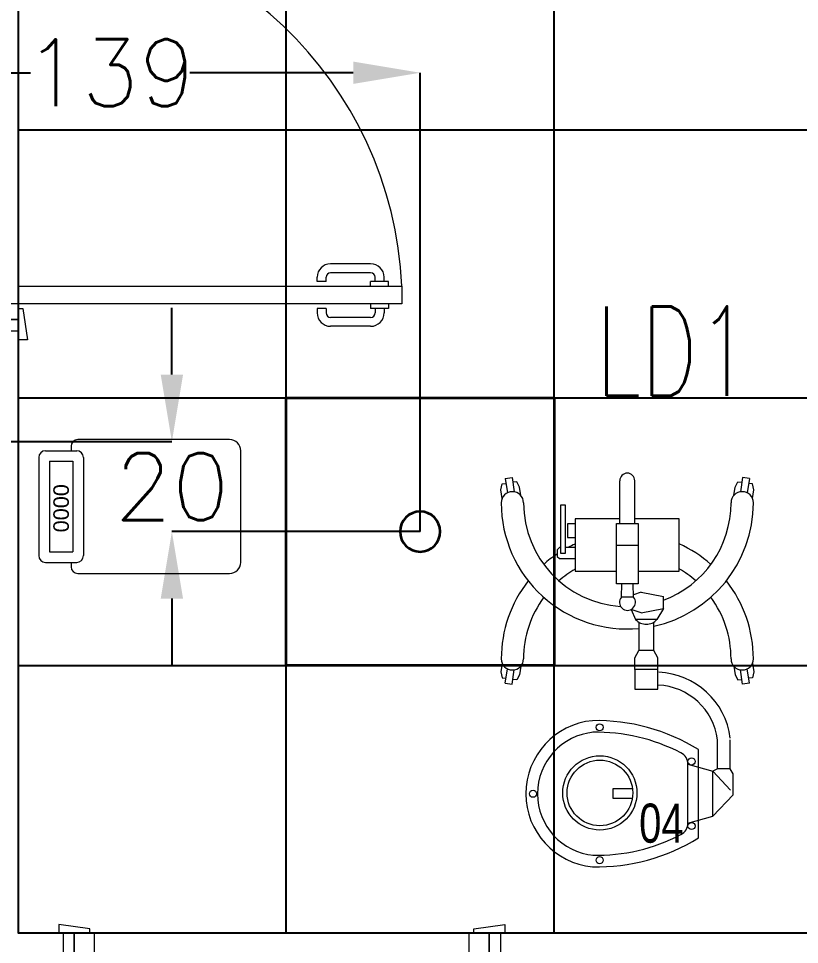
# Model space of a CAD drawing. Extents: x -12260 to 57327, y -29287 to 19916.
# Drawn here: x 34976 to 36726, y -6835 to -4760 of the extents above; entities that cross this region are included whole.
import ezdxf
from ezdxf.enums import TextEntityAlignment as Align

# ---------------------------------------------------------------- set-up
doc = ezdxf.new("R2010")
doc.units = 0
doc.header["$LTSCALE"] = 0.25
doc.linetypes.add('DASHDOT', pattern=[25.4, 12.7, -6.35, 0, -6.35])
for name, color, linetype, lineweight in [('01-First Floor$0$72_EGR_EQP_TAG', 142, 'Continuous', 5), ('01-First Floor$0$LOADING', 253, 'Continuous', 5), ('01-First Floor$0$Walls', 251, 'Continuous', 5), ('01-First Floor$0$Wooden Joinery', 251, 'Continuous', 5), ('E-DIM', 6, 'Continuous', 18), ('E-LITE-CIRC-NUMB', 6, 'Continuous', 25), ('E-LITE-CLNG', 150, 'Continuous', 35), ('E-LITE-CLNG-CNDT', 6, 'DASHDOT', 35), ('E-LITE-CTRL', 6, 'Continuous', 25), ('E-LITE-IDEN', 6, 'Continuous', 25)]:
    doc.layers.add(name, color=color, linetype=linetype, lineweight=lineweight)
doc.layers.add('01-First Floor$0$FALSE CEILING', color=251, linetype='Continuous')
doc.styles.add('01-First Floor$0$Standard', font='arial.ttf')
doc.styles.add('01-First Floor$0$X3G_ENTITY_257CFD', font='swisscl.ttf', dxfattribs={"height": 200})
doc.styles.add('DC_SIMPLEX', font='SIMPLEX.shx', dxfattribs={"width": 0.7})
doc.styles.get("Standard").update_dxf_attribs({"font": 'romans.shx'})
doc.dimstyles.get("Standard").update_dxf_attribs({"dimtxt": 150, "dimasz": 150, "dimexe": 0.18, "dimexo": 0.0625, "dimgap": 0.09, "dimtad": 0, "dimtih": 1, "dimtoh": 1, "dimdec": 0, "dimlfac": 0.1, "dimzin": 0, "dimdsep": 46, "dimtxsty": 'Standard', "dimcen": 0.09, "dimclrd": 6, "dimadec": 0, "dimazin": 0, "dimtfac": 1, "dimtdec": 0, "dimtofl": 0, "dimtmove": 0, "dimatfit": 3, "dimfxl": 1, "dimtolj": 1, "dimtzin": 0, "dimarcsym": 0})

# ---------------------------------------------------------------- blocks, each defined once
blk = doc.blocks.new('01-First Floor$0$A$C72370EFE')
at = {"layer": '01-First Floor$0$Wooden Joinery'}
for p, q in [((-0.01, -0.04), (-0.02, -0.04)), ((-0.01, -0.03), (-0.01, -0.07)), ((0, -0.03), (-0.01, -0.03)), ((0.04, -0.03), (0.05, -0.03)), ((0.05, -0.03), (0.05, -0.07)), ((0.05, -0.04), (0.06, -0.04)), ((-0.01, -0.06), (-0.02, -0.06)), ((0.05, -0.06), (0.06, -0.06)), ((-0.05, -0.07), (-0.05, -0.16)), ((-0.03, -0.07), (-0.03, -0.16)), ((0, -0.07), (-0.01, -0.07)), ((0.04, -0.07), (0.05, -0.07)), ((0.07, -0.07), (0.07, -0.16)), ((0.09, -0.07), (0.09, -0.16)), ((-0.01, -0.17), (-0.02, -0.17)), ((-0.01, -0.17), (-0.01, -0.19)), ((0.05, -0.17), (0.06, -0.17)), ((0.05, -0.17), (0.05, -0.19)), ((-0.01, -0.19), (-0.02, -0.19)), ((0.05, -0.19), (0.06, -0.19))]:
    blk.add_line(p, q, dxfattribs=at)
for centre, radius, start, end in [((-0.02, -0.07), 0.03, 90, 180), ((0.06, -0.07), 0.03, 0, 90), ((-0.02, -0.07), 0.01, 90, 180), ((0.06, -0.07), 0.01, 0, 90), ((-0.02, -0.16), 0.03, 180, 270), ((-0.02, -0.16), 0.01, 180, 270), ((0.06, -0.16), 0.01, 270, 0), ((0.06, -0.16), 0.03, 270, 0)]:
    blk.add_arc(centre, radius, start, end, dxfattribs=at)
blk = doc.blocks.new('01-First Floor$0$A$C5DAD61B4')
at = {"layer": '01-First Floor$0$Wooden Joinery'}
for points in [[(80, 959.1), (80, 969.1), (10, 979.1), (10, 959.1)], [(940, 959.1), (940, 969.1), (1010, 979.1), (1010, 959.1)], [(70, 859.1), (70, 849.1), (0, 839.1), (0, 859.1)], [(120, 859.1), (120, 0), (80, 0), (80, 859.1)], [(950, 859.1), (950, 849.1), (1020, 839.1), (1020, 859.1)]]:
    blk.add_lwpolyline(points, close=True, dxfattribs=at)
for points in [[(45, 859.1), (45, 959.1), (20, 959.1), (20, 859.1), (45, 859.1)], [(45, 859.1), (80, 859.1), (80, 899.1), (90, 899.1), (90, 959.1), (45, 959.1), (45, 859.1)], [(975, 859.1), (940, 859.1), (940, 899.1), (930, 899.1), (930, 959.1), (975, 959.1), (975, 859.1)], [(975, 859.1), (975, 959.1), (1000, 959.1), (1000, 859.1), (975, 859.1)]]:
    blk.add_lwpolyline(points, dxfattribs=at)
blk.add_arc((80, 859.1), 860, 272.666, 0, dxfattribs=at)
at = {"layer": '01-First Floor$0$Wooden Joinery', "xscale": 999.9999999998854, "yscale": 999.9999999998854, "zscale": 999.9999999998854, "rotation": 180}
blk.add_blockref('01-First Floor$0$A$C72370EFE', (120, 0), dxfattribs=at)
blk = doc.blocks.new('01-First Floor$0$HF13461A-P')
at = {"layer": '01-First Floor$0$LOADING'}
for p, q in [((0.2579, 0.4503), (0.0379, 0.4503)), ((0.0229, 0.4353), (0.0229, 0.3653)), ((0.2493, 0.4266), (0.0466, 0.4266)), ((0.0466, 0.4266), (0.0466, 0.3739)), ((0.2493, 0.4266), (0.2493, 0.3739)), ((0.2729, 0.4353), (0.2729, 0.3653)), ((0.0229, 0.3778), (0.0129, 0.3778)), ((0.2493, 0.3739), (0.0466, 0.3739)), ((0.2829, 0.3778), (0.2729, 0.3778)), ((-0.0021, 0.3628), (-0.0021, 0.0228)), ((0.2979, 0.0228), (0.2979, 0.3628)), ((0.2579, 0.3503), (0.0379, 0.3503)), ((0.0229, -0.0022), (0.2729, -0.0022))]:
    blk.add_line(p, q, dxfattribs=at)
for centre, radius, start, end in [((0.0379, 0.4353), 0.015, 90, 180), ((0.2579, 0.4353), 0.015, 0, 90), ((0.0129, 0.3628), 0.015, 90, 180), ((0.2829, 0.3628), 0.015, 0, 90), ((0.0379, 0.3653), 0.015, 180, 270), ((0.2579, 0.3653), 0.015, 270, 0), ((0.0229, 0.0228), 0.025, 180, 270), ((0.2729, 0.0228), 0.025, 270, 0)]:
    blk.add_arc(centre, radius, start, end, dxfattribs=at)
at = {"layer": '01-First Floor$0$LOADING', "style": '01-First Floor$0$Standard'}
blk.add_text('0000', height=0.03477, dxfattribs=at).set_placement((0.0901, 0.3829))
blk = doc.blocks.new('01-First Floor$0$mobile light')
at = {"layer": '01-First Floor$0$LOADING'}
for p, q in [((1883.78, -497.56), (1883.65, -498.45)), ((1885.1, -497.29), (1883.78, -497.56)), ((1887.04, -497.59), (1885.1, -497.29)), ((1923.94, -497.59), (1925.88, -497.29)), ((1925.88, -497.29), (1927.2, -497.56)), ((1927.2, -497.56), (1927.33, -498.45)), ((1882.58, -498.29), (1882.35, -499.8)), ((1882.35, -499.8), (1885.55, -500.28)), ((1882.58, -498.29), (1885.78, -498.78)), ((1928.41, -498.29), (1925.2, -498.78)), ((1928.63, -499.8), (1925.43, -500.28)), ((1928.41, -498.29), (1928.63, -499.8)), ((1883.28, -500.85), (1883.42, -499.96)), ((1884.47, -501.5), (1883.28, -500.85)), ((1886.4, -501.79), (1884.47, -501.5)), ((1924.58, -501.79), (1926.52, -501.5)), ((1926.52, -501.5), (1927.7, -500.85)), ((1927.7, -500.85), (1927.56, -499.96)), ((1948.76, -501.94), (1947.59, -502.62)), ((1953.47, -501.94), (1948.76, -501.94)), ((1958.23, -506.5), (1953.47, -501.94)), ((1947.59, -502.62), (1941.09, -502.62)), ((1947.59, -502.62), (1947.59, -505.45)), ((1948.15, -506.5), (1952.41, -502.55)), ((1947.59, -505.45), (1941.09, -505.45)), ((1947.59, -505.45), (1948.15, -506.5)), ((1946.6, -512.08), (1948.15, -506.5)), ((1958.23, -506.5), (1948.15, -506.5)), ((1959.78, -512.08), (1958.23, -506.5)), ((1963.08, -509.67), (1943.3, -509.67)), ((1959.78, -512.08), (1946.6, -512.08)), ((1908.01, -522.53), (1909, -517.55)), ((1911.69, -517.55), (1909, -517.55)), ((1912.69, -522.53), (1911.69, -517.55)), ((1911.69, -517.55), (1914.17, -518.99)), ((1914.17, -518.99), (1914.17, -523.77)), ((1921.08, -519.69), (1914.74, -519.69)), ((1922.73, -518.8), (1921.08, -519.69)), ((1921.08, -519.69), (1921.08, -523.01)), ((1921.08, -519.69), (1921.08, -523.01)), ((1925.38, -518.8), (1922.73, -518.8)), ((1908.01, -522.53), (1908.62, -524.28)), ((1912.69, -522.53), (1911.9, -524.78)), ((1892.68, -523.97), (1883.05, -523.97)), ((1892.68, -528.06), (1892.68, -523.24)), ((1892.68, -523.24), (1906.16, -523.24)), ((1897.5, -528.06), (1897.5, -523.24)), ((1906.16, -523.24), (1906.16, -528.06)), ((1909.15, -524.25), (1906.16, -524.32)), ((1909.15, -524.25), (1909.15, -526.94)), ((1911.9, -524.78), (1914.17, -523.77)), ((1921.08, -523.01), (1914.77, -523.01)), ((1922.73, -523.93), (1921.08, -523.04)), ((1925.38, -523.93), (1922.73, -523.93)), ((1909.15, -526.94), (1906.16, -526.87)), ((1892.68, -527.34), (1883.05, -527.34)), ((1906.16, -528.06), (1892.68, -528.06)), ((1886.4, -549.48), (1884.47, -549.77)), ((1924.58, -549.48), (1926.52, -549.77)), ((1882.35, -551.47), (1885.55, -550.99)), ((1882.58, -552.98), (1882.35, -551.47)), ((1884.47, -549.77), (1883.28, -550.42)), ((1883.28, -550.42), (1883.42, -551.31)), ((1928.63, -551.47), (1925.43, -550.99)), ((1926.52, -549.77), (1927.7, -550.42)), ((1927.7, -550.42), (1927.56, -551.31)), ((1928.41, -552.98), (1928.63, -551.47)), ((1882.58, -552.98), (1885.78, -552.5)), ((1883.78, -553.71), (1883.65, -552.82)), ((1885.1, -553.98), (1883.78, -553.71)), ((1887.04, -553.69), (1885.1, -553.98)), ((1923.94, -553.69), (1925.88, -553.98)), ((1928.41, -552.98), (1925.2, -552.5)), ((1925.88, -553.98), (1927.2, -553.71)), ((1927.2, -553.71), (1927.33, -552.82))]:
    blk.add_line(p, q, dxfattribs=at)
for points in [[(1903.33, -523.24), (1903.33, -514.02), (1891.61, -514.02), (1891.61, -523.97)], [(1954.27, -524.55), (1954.27, -528.82), (1952.05, -528.82), (1952.05, -524.5)], [(1891.61, -527.34), (1891.61, -537.34), (1903.33, -537.34), (1903.33, -528.06)], [(1892.74, -537.34), (1892.74, -539.04), (1895.76, -539.04), (1895.76, -537.34)], [(1898.05, -537.34), (1898.05, -539.5)], [(1898.05, -540.63), (1898.05, -540.87), (1898.53, -541.35), (1900.02, -541.35), (1900.5, -540.87), (1900.5, -537.34)]]:
    blk.add_lwpolyline(points, dxfattribs=at)
for points in [[(1929.78, -518.8), (1925.38, -518.8), (1925.38, -523.93), (1929.78, -523.93)], [(1899.3, -539.5), (1888.5, -539.5), (1888.5, -540.63), (1899.3, -540.63)]]:
    blk.add_lwpolyline(points, close=True, dxfattribs=at)
for centre, radius in [((1945.96, -511.25), 0.793), ((1960.42, -511.25), 0.793), ((1953.01, -531.79), 8.32), ((1953.01, -531.79), 7.35), ((1938.31, -531.85), 0.793), ((1968.07, -531.85), 0.793), ((1953.19, -546.77), 0.793)]:
    blk.add_circle(centre, radius, dxfattribs=at)
for centre, radius, start, end in [((1888.02, -499.89), 2.5, 90, 270), ((1888.02, -525.64), 28.25, 12.1463, 90), ((1922.96, -525.64), 28.25, 90, 128.2073), ((1922.96, -499.89), 2.5, 270, 90), ((1888.02, -525.64), 23.25, 20.3387, 90), ((1922.96, -525.64), 23.25, 90, 126.3743), ((1942.82, -519.31), 16.86, 97.1293, 177.6115), ((1942.82, -519.31), 13.97, 97.1293, 177.6115), ((1922.96, -525.64), 28.25, 138.4974, 155.7305), ((1922.96, -525.64), 23.25, 138.7224, 150.0382), ((1980.13, -532.49), 43.32, 148.2167, 181.2501), ((1926.25, -532.49), 43.32, 358.7499, 31.7833), ((1946.6, -514.96), 2.89, 90, 152.4092), ((1959.78, -514.96), 2.89, 27.5908, 90), ((1980.13, -532.49), 40.72, 152.4092, 181.2501), ((1926.25, -532.49), 40.72, 358.7499, 27.5908), ((1911.94, -521.38), 3.27, 313.0112, 46.9888), ((1883.05, -525.65), 1.68, 90, 270), ((1888.02, -525.64), 28.25, 270, 5.3386), ((1910.32, -525.6), 1.78, 229.0673, 130.9327), ((1888.02, -525.64), 23.25, 270, 356.3184), ((1953.19, -531.93), 16.44, 185.2361, 354.7639), ((1953.19, -531.93), 13.84, 185.2361, 354.7639), ((1922.96, -525.64), 28.25, 204.483, 208.105), ((1922.96, -525.64), 23.25, 210.2349, 221.2776), ((1922.96, -525.64), 28.25, 213.7985, 221.5026), ((1922.96, -525.64), 23.25, 233.6257, 270), ((1888.02, -551.39), 2.5, 90, 270), ((1922.96, -525.64), 28.25, 231.7927, 270), ((1922.96, -551.39), 2.5, 270, 90)]:
    blk.add_arc(centre, radius, start, end, dxfattribs=at)
blk = doc.blocks.new('01-First Floor')
at = {"layer": '01-First Floor$0$FALSE CEILING', "linetype": 'Continuous'}
for p, q in [((35576, -6810), (35576, -2810)), ((36176, -6810), (36176, -2810)), ((34976, -5010), (38476, -5010)), ((34976, -5610), (38476, -5610)), ((34976, -6210), (38476, -6210))]:
    blk.add_line(p, q, dxfattribs=at)
at = {"layer": '01-First Floor$0$FALSE CEILING'}
blk.add_lwpolyline([(34976, -2810), (38476, -2810), (38476, -6810), (34976, -6810)], close=True, dxfattribs=at)
at = {"layer": '01-First Floor$0$Walls'}
for p, q in [((34976, -5460), (34976, -6810)), ((35076, -6810), (34976, -6810)), ((38476, -6810), (36056, -6810))]:
    blk.add_line(p, q, dxfattribs=at)
at = {"layer": '01-First Floor$0$LOADING', "lineweight": 0, "xscale": 1000, "yscale": 1000, "zscale": 1000, "rotation": 90.00000000000001}
blk.add_blockref('01-First Floor$0$HF13461A-P', (35471.7, -6001.8, -0.1), dxfattribs=at)
at = {"layer": '01-First Floor$0$LOADING', "xscale": 10, "yscale": 10, "zscale": 10, "rotation": 270}
blk.add_blockref('01-First Floor$0$mobile light', (41596.6, 13034.6, -0.1), dxfattribs=at)
at = {"layer": '01-First Floor$0$Wooden Joinery', "rotation": 90.00000000000001}
blk.add_blockref('01-First Floor$0$A$C5DAD61B4', (35835.1, -5480), dxfattribs=at)
at = {"layer": '01-First Floor$0$Wooden Joinery'}
blk.add_blockref('01-First Floor$0$A$C5DAD61B4', (35056, -7769.1), dxfattribs=at)
at = {"layer": '01-First Floor$0$72_EGR_EQP_TAG', "insert": (36416.6, -6519.4, -0.1), "char_height": 87.47, "attachment_point": 2, "style": '01-First Floor$0$X3G_ENTITY_257CFD'}
blk.add_mtext('04', dxfattribs=at)
blk = doc.blocks.new('*U16')
blk.add_lwpolyline([(-300, 300), (-300, -300), (300, -300), (300, 300)], close=True)
blk.add_circle((0, 0), 45)
at = {"layer": 'E-LITE-CIRC-NUMB', "style": 'DC_SIMPLEX', "width": 0.7, "flags": 8}
blk.add_attdef('CIRCUIT', text='', height=200, rotation=0, dxfattribs=at).set_placement((-473.9, 300), align=Align.RIGHT)
at = {"layer": 'E-LITE-CTRL', "style": 'DC_SIMPLEX', "width": 0.7, "flags": 8}
blk.add_attdef('CONTROL', (1118.9, -935), '', height=200, rotation=360, dxfattribs=at)
at = {"layer": 'E-LITE-IDEN', "style": 'DC_SIMPLEX', "width": 0.7, "flags": 8}
blk.add_attdef('TYPE', (460.4, 457.6), '', height=200, rotation=360, dxfattribs=at)
blk = doc.blocks.new('*D161')
at = {"layer": 'Defpoints', "color": 0}
for p in [(35876, -4882), (34486.8, -5558.7, 0), (35876, -5910)]:
    blk.add_point(p, dxfattribs=at)
at = {"layer": 'E-DIM', "color": 0, "lineweight": -2, "transparency": 16777216}
for p, q in [((34486.8, -5558.6), (34486.8, -4881.8)), ((35876, -5909.9), (35876, -4881.8))]:
    blk.add_line(p, q, dxfattribs=at)
at = {"layer": 'E-DIM', "color": 6, "lineweight": -2, "transparency": 16777216}
for p, q in [((34636.8, -4882), (35002.7, -4882)), ((35726, -4882), (35360, -4882))]:
    blk.add_line(p, q, dxfattribs=at)
at = {"layer": 'E-DIM', "color": 6, "transparency": 16777216}
for points in [[(34636.8, -4857), (34636.8, -4907), (34486.8, -4882)], [(35726, -4857), (35726, -4907), (35876, -4882)]]:
    blk.add_solid(points, dxfattribs=at)
at = {"layer": 'E-DIM', "color": 7, "transparency": 16777216, "insert": (35181.4, -4882), "char_height": 150, "attachment_point": 5}
blk.add_mtext('\\A1;139', dxfattribs=at)
blk = doc.blocks.new('*D162')
at = {"layer": 'Defpoints', "color": 0}
for p in [(34787.9, -5708.3, 0), (35319.7, -5910), (35876, -5910)]:
    blk.add_point(p, dxfattribs=at)
at = {"layer": 'E-DIM', "color": 6, "lineweight": -2, "transparency": 16777216}
for p, q in [((35319.7, -5558.3), (35319.7, -5408.3)), ((35319.7, -6060), (35319.7, -6210))]:
    blk.add_line(p, q, dxfattribs=at)
at = {"layer": 'E-DIM', "color": 0, "lineweight": -2, "transparency": 16777216}
for p, q in [((34788, -5708.3), (35319.9, -5708.3)), ((35875.9, -5910), (35319.5, -5910))]:
    blk.add_line(p, q, dxfattribs=at)
at = {"layer": 'E-DIM', "color": 6, "transparency": 16777216}
for points in [[(35294.7, -5558.3), (35344.7, -5558.3), (35319.7, -5708.3)], [(35294.7, -6060), (35344.7, -6060), (35319.7, -5910)]]:
    blk.add_solid(points, dxfattribs=at)
at = {"layer": 'E-DIM', "color": 7, "transparency": 16777216, "insert": (35319.7, -5809.1), "char_height": 150, "attachment_point": 5}
blk.add_mtext('\\A1;20', dxfattribs=at)

msp = doc.modelspace()

# ---------------------------------------------------------------- block references
at = {"layer": 'E-LITE-CLNG'}
ref = msp.add_blockref('*U16', (35876, -5910), dxfattribs=dict(at, xscale=-1))
ref.add_attrib('TYPE', 'LD1', (36269.5, -5605.5), dxfattribs={"layer": 'E-LITE-IDEN', "height": 200, "rotation": 0, "style": 'DC_SIMPLEX', "width": 0.7, "flags": 8})
at = {"layer": 'E-LITE-CLNG-CNDT'}
msp.add_blockref('01-First Floor', (0, 0), dxfattribs=at)

# ---------------------------------------------------------------- dimensions: what is measured, and where the dimension line sits
at = {"layer": 'E-DIM'}
dim = msp.add_linear_dim(base=(35876, -4882), p1=(34486.8, -5558.7, 0), p2=(35876, -5910), dimstyle='Standard', override={"dimclrt": 7}, dxfattribs=at)
dim.commit()
dim.dimension.update_dxf_attribs({"geometry": '*D161', "text_midpoint": (35181.4, -4882)})
dim = msp.add_linear_dim(base=(35319.7, -5910), p1=(34787.9, -5708.3, 0), p2=(35876, -5910), angle=90, dimstyle='Standard', override={"dimclrt": 7}, dxfattribs=at)
dim.commit()
dim.dimension.update_dxf_attribs({"geometry": '*D162', "text_midpoint": (35319.7, -5809.1)})

doc.saveas('drawing.dxf')
